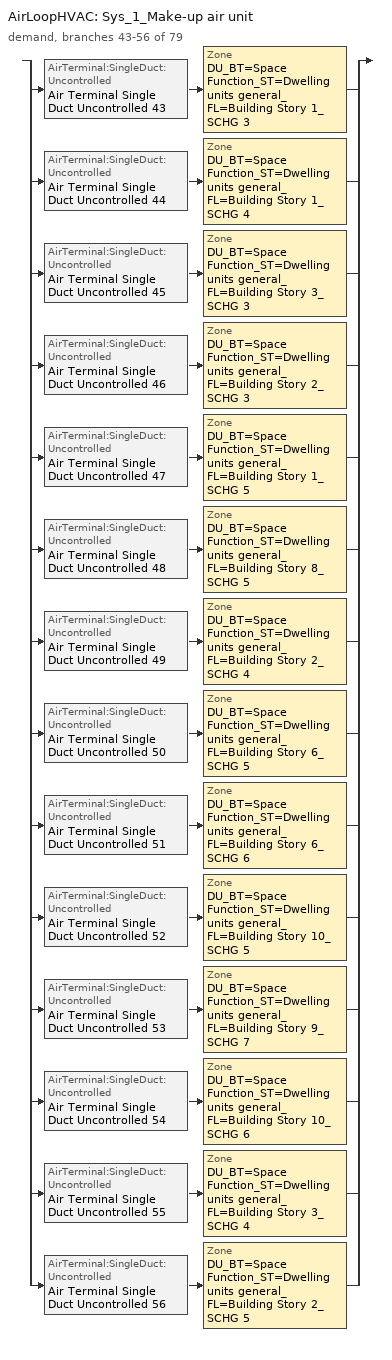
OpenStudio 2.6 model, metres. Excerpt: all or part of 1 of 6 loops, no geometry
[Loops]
AirLoopHVAC 'Sys_1_Make-up air unit'
 demand, branches 43-56 of 79: split
  | AirTerminal:SingleDuct:Uncontrolled 'Air Terminal Single Duct Uncontrolled 43' > Zone 'DU_BT=Space Function_ST=Dwelling units general_FL=Building Story 1_SCHG 3'
  | AirTerminal:SingleDuct:Uncontrolled 'Air Terminal Single Duct Uncontrolled 44' > Zone 'DU_BT=Space Function_ST=Dwelling units general_FL=Building Story 1_SCHG 4'
  | AirTerminal:SingleDuct:Uncontrolled 'Air Terminal Single Duct Uncontrolled 45' > Zone 'DU_BT=Space Function_ST=Dwelling units general_FL=Building Story 3_SCHG 3'
  | AirTerminal:SingleDuct:Uncontrolled 'Air Terminal Single Duct Uncontrolled 46' > Zone 'DU_BT=Space Function_ST=Dwelling units general_FL=Building Story 2_SCHG 3'
  | AirTerminal:SingleDuct:Uncontrolled 'Air Terminal Single Duct Uncontrolled 47' > Zone 'DU_BT=Space Function_ST=Dwelling units general_FL=Building Story 1_SCHG 5'
  | AirTerminal:SingleDuct:Uncontrolled 'Air Terminal Single Duct Uncontrolled 48' > Zone 'DU_BT=Space Function_ST=Dwelling units general_FL=Building Story 8_SCHG 5'
  | AirTerminal:SingleDuct:Uncontrolled 'Air Terminal Single Duct Uncontrolled 49' > Zone 'DU_BT=Space Function_ST=Dwelling units general_FL=Building Story 2_SCHG 4'
  | AirTerminal:SingleDuct:Uncontrolled 'Air Terminal Single Duct Uncontrolled 50' > Zone 'DU_BT=Space Function_ST=Dwelling units general_FL=Building Story 6_SCHG 5'
  | AirTerminal:SingleDuct:Uncontrolled 'Air Terminal Single Duct Uncontrolled 51' > Zone 'DU_BT=Space Function_ST=Dwelling units general_FL=Building Story 6_SCHG 6'
  | AirTerminal:SingleDuct:Uncontrolled 'Air Terminal Single Duct Uncontrolled 52' > Zone 'DU_BT=Space Function_ST=Dwelling units general_FL=Building Story 10_SCHG 5'
  | AirTerminal:SingleDuct:Uncontrolled 'Air Terminal Single Duct Uncontrolled 53' > Zone 'DU_BT=Space Function_ST=Dwelling units general_FL=Building Story 9_SCHG 7'
  | AirTerminal:SingleDuct:Uncontrolled 'Air Terminal Single Duct Uncontrolled 54' > Zone 'DU_BT=Space Function_ST=Dwelling units general_FL=Building Story 10_SCHG 6'
  | AirTerminal:SingleDuct:Uncontrolled 'Air Terminal Single Duct Uncontrolled 55' > Zone 'DU_BT=Space Function_ST=Dwelling units general_FL=Building Story 3_SCHG 4'
  | AirTerminal:SingleDuct:Uncontrolled 'Air Terminal Single Duct Uncontrolled 56' > Zone 'DU_BT=Space Function_ST=Dwelling units general_FL=Building Story 2_SCHG 5'
[Sizing:Zone] Zone Cooling Design Supply Air Temperature Input Method=SupplyAirTemperature; Zone Cooling Design Supply Air Temperature {C}=13; Zone Cooling Design Supply Air Temperature Difference {deltaC}=11.11; Zone Heating Design Supply Air Temperature Input Method=SupplyAirTemperature; Zone Heating Design Supply Air Temperature {C}=43; Zone Heating Design Supply Air Temperature Difference {deltaC}=11.11; Zone Cooling Design Supply Air Humidity Ratio {kg-H2O/kg-air}=0.0085; Zone Heating Design Supply Air Humidity Ratio {kg-H2O/kg-air}=0.008; Zone Heating Sizing Factor=1.3; Zone Cooling Sizing Factor=1.1; Cooling Design Air Flow Method=DesignDay; Heating Design Air Flow Method=DesignDay; Account for Dedicated Outdoor Air System=No; Dedicated Outdoor Air System Control Strategy=NeutralSupplyAir; Dedicated Outdoor Air Low Setpoint Temperature for Design {C}=autosize; Dedicated Outdoor Air High Setpoint Temperature for Design {C}=autosize
DU_BT=Space Function_ST=Dwelling units general_FL=Building Story 1_SCHG 3; DU_BT=Space Function_ST=Dwelling units general_FL=Building Story 1_SCHG 4; DU_BT=Space Function_ST=Dwelling units general_FL=Building Story 3_SCHG 3; DU_BT=Space Function_ST=Dwelling units general_FL=Building Story 2_SCHG 3; DU_BT=Space Function_ST=Dwelling units general_FL=Building Story 1_SCHG 5; DU_BT=Space Function_ST=Dwelling units general_FL=Building Story 8_SCHG 5; DU_BT=Space Function_ST=Dwelling units general_FL=Building Story 2_SCHG 4; DU_BT=Space Function_ST=Dwelling units general_FL=Building Story 6_SCHG 5; DU_BT=Space Function_ST=Dwelling units general_FL=Building Story 6_SCHG 6; DU_BT=Space Function_ST=Dwelling units general_FL=Building Story 10_SCHG 5; DU_BT=Space Function_ST=Dwelling units general_FL=Building Story 9_SCHG 7; DU_BT=Space Function_ST=Dwelling units general_FL=Building Story 10_SCHG 6; DU_BT=Space Function_ST=Dwelling units general_FL=Building Story 3_SCHG 4; DU_BT=Space Function_ST=Dwelling units general_FL=Building Story 2_SCHG 5
[Zone equipment]
DU_BT=Space Function_ST=Dwelling units general_FL=Building Story 1_SCHG 3: DU_BT=Space Function_ST=Dwelling units general_FL=Building Story 1_SCHG 3 PTAC, Zone HVAC Baseboard Convective Electric 43, Air Terminal Single Duct Uncontrolled 43
DU_BT=Space Function_ST=Dwelling units general_FL=Building Story 1_SCHG 4: DU_BT=Space Function_ST=Dwelling units general_FL=Building Story 1_SCHG 4 PTAC, Zone HVAC Baseboard Convective Electric 44, Air Terminal Single Duct Uncontrolled 44
DU_BT=Space Function_ST=Dwelling units general_FL=Building Story 3_SCHG 3: DU_BT=Space Function_ST=Dwelling units general_FL=Building Story 3_SCHG 3 PTAC, Zone HVAC Baseboard Convective Electric 45, Air Terminal Single Duct Uncontrolled 45
DU_BT=Space Function_ST=Dwelling units general_FL=Building Story 2_SCHG 3: DU_BT=Space Function_ST=Dwelling units general_FL=Building Story 2_SCHG 3 PTAC, Zone HVAC Baseboard Convective Electric 46, Air Terminal Single Duct Uncontrolled 46
DU_BT=Space Function_ST=Dwelling units general_FL=Building Story 1_SCHG 5: DU_BT=Space Function_ST=Dwelling units general_FL=Building Story 1_SCHG 5 PTAC, Zone HVAC Baseboard Convective Electric 47, Air Terminal Single Duct Uncontrolled 47
DU_BT=Space Function_ST=Dwelling units general_FL=Building Story 8_SCHG 5: DU_BT=Space Function_ST=Dwelling units general_FL=Building Story 8_SCHG 5 PTAC, Zone HVAC Baseboard Convective Electric 48, Air Terminal Single Duct Uncontrolled 48
DU_BT=Space Function_ST=Dwelling units general_FL=Building Story 2_SCHG 4: DU_BT=Space Function_ST=Dwelling units general_FL=Building Story 2_SCHG 4 PTAC, Zone HVAC Baseboard Convective Electric 49, Air Terminal Single Duct Uncontrolled 49
DU_BT=Space Function_ST=Dwelling units general_FL=Building Story 6_SCHG 5: DU_BT=Space Function_ST=Dwelling units general_FL=Building Story 6_SCHG 5 PTAC, Zone HVAC Baseboard Convective Electric 50, Air Terminal Single Duct Uncontrolled 50
DU_BT=Space Function_ST=Dwelling units general_FL=Building Story 6_SCHG 6: DU_BT=Space Function_ST=Dwelling units general_FL=Building Story 6_SCHG 6 PTAC, Zone HVAC Baseboard Convective Electric 51, Air Terminal Single Duct Uncontrolled 51
DU_BT=Space Function_ST=Dwelling units general_FL=Building Story 10_SCHG 5: DU_BT=Space Function_ST=Dwelling units general_FL=Building Story 10_SCHG 5 PTAC, Zone HVAC Baseboard Convective Electric 52, Air Terminal Single Duct Uncontrolled 52
DU_BT=Space Function_ST=Dwelling units general_FL=Building Story 9_SCHG 7: DU_BT=Space Function_ST=Dwelling units general_FL=Building Story 9_SCHG 7 PTAC, Zone HVAC Baseboard Convective Electric 53, Air Terminal Single Duct Uncontrolled 53
DU_BT=Space Function_ST=Dwelling units general_FL=Building Story 10_SCHG 6: DU_BT=Space Function_ST=Dwelling units general_FL=Building Story 10_SCHG 6 PTAC, Zone HVAC Baseboard Convective Electric 54, Air Terminal Single Duct Uncontrolled 54
DU_BT=Space Function_ST=Dwelling units general_FL=Building Story 3_SCHG 4: DU_BT=Space Function_ST=Dwelling units general_FL=Building Story 3_SCHG 4 PTAC, Zone HVAC Baseboard Convective Electric 55, Air Terminal Single Duct Uncontrolled 55
DU_BT=Space Function_ST=Dwelling units general_FL=Building Story 2_SCHG 5: DU_BT=Space Function_ST=Dwelling units general_FL=Building Story 2_SCHG 5 PTAC, Zone HVAC Baseboard Convective Electric 56, Air Terminal Single Duct Uncontrolled 56
[Fan:ConstantVolume] Availability Schedule=Always On Discrete; Fan Efficiency=0.39975; Pressure Rise {Pa}=640; Maximum Flow Rate {m3/s}=AutoSize; Motor Efficiency=0.615
Fan Constant Volume 44; Fan Constant Volume 45; Fan Constant Volume 46; Fan Constant Volume 47; Fan Constant Volume 48; Fan Constant Volume 49; Fan Constant Volume 50; Fan Constant Volume 51; Fan Constant Volume 52; Fan Constant Volume 53; Fan Constant Volume 54; Fan Constant Volume 55; Fan Constant Volume 56; Fan Constant Volume 57
[Coil:Heating:Electric] Availability Schedule=ON_OFF_ALWAYS_OFF
Coil Heating Electric 44; Coil Heating Electric 45; Coil Heating Electric 46; Coil Heating Electric 47; Coil Heating Electric 48; Coil Heating Electric 49; Coil Heating Electric 50; Coil Heating Electric 51; Coil Heating Electric 52; Coil Heating Electric 53; Coil Heating Electric 54; Coil Heating Electric 55; Coil Heating Electric 56; Coil Heating Electric 57
[Coil:Cooling:DX:SingleSpeed] Availability Schedule=Always On Discrete; Rated Total Cooling Capacity {W}=autosize; Rated Sensible Heat Ratio=autosize; Rated Air Flow Rate {m3/s}=autosize; Rated Evaporator Fan Power Per Volume Flow Rate {W/(m3/s)}=773.3; Total Cooling Capacity Function of Temperature Curve=DXCOOL-NECB2011-REF-CAPFT; Total Cooling Capacity Function of Flow Fraction Curve=DXCOOL-NECB2011-REF-CAPFFLOW; Energy Input Ratio Function of Temperature Curve=DXCOOL-NECB2011-REF-COOLEIRFT; Energy Input Ratio Function of Flow Fraction Curve=DXCOOL-NECB2011-REF-COOLEIRFFLOW; Part Load Fraction Correlation Curve=DXCOOL-NECB2011-REF-COOLPLFFPLR; Condenser Type=AirCooled; Evaporative Condenser Effectiveness=0; Evaporative Condenser Air Flow Rate {m3/s}=Autosize; Evaporative Condenser Pump Rated Power Consumption {W}=Autosize; Crankcase Heater Capacity {W}=0; Maximum Outdoor Dry-Bulb Temperature for Crankcase Heater Operation {C}=0; Basin Heater Capacity {W/K}=0; Basin Heater Setpoint Temperature {C}=10
Name | Rated COP {W/W}
Coil Cooling DX Single Speed 44 9kBtu/hr 10.5EER | 3.55153
Coil Cooling DX Single Speed 45 14kBtu/hr 9.6EER | 3.26071
Coil Cooling DX Single Speed 46 13kBtu/hr 9.7EER | 3.2965
Coil Cooling DX Single Speed 47 9kBtu/hr 10.6EER | 3.58919
Coil Cooling DX Single Speed 48 6kBtu/hr 11.0EER | 3.72586
Coil Cooling DX Single Speed 49 13kBtu/hr 9.7EER | 3.29857
Coil Cooling DX Single Speed 50 12kBtu/hr 9.9EER | 3.37229
Coil Cooling DX Single Speed 51 15kBtu/hr 9.3EER | 3.15624
Coil Cooling DX Single Speed 52 9kBtu/hr 10.6EER | 3.58062
Coil Cooling DX Single Speed 53 21kBtu/hr 9.3EER | 3.16012
Coil Cooling DX Single Speed 54 13kBtu/hr 9.6EER | 3.26795
Coil Cooling DX Single Speed 55 9kBtu/hr 10.5EER | 3.55295
Coil Cooling DX Single Speed 56 13kBtu/hr 9.7EER | 3.27231
Coil Cooling DX Single Speed 57 6kBtu/hr 11.0EER | 3.72651
[ZoneHVAC:PackagedTerminalAirConditioner] Availability Schedule=Always On Discrete; Supply Air Flow Rate During Cooling Operation {m3/s}=Autosize; Supply Air Flow Rate During Heating Operation {m3/s}=Autosize; Supply Air Flow Rate When No Cooling or Heating is Needed {m3/s}=Autosize; Outdoor Air Flow Rate During Cooling Operation {m3/s}=1e-05; Outdoor Air Flow Rate During Heating Operation {m3/s}=1e-05; Outdoor Air Flow Rate When No Cooling or Heating is Needed {m3/s}=1e-05; Fan Placement=DrawThrough
Name | Supply Air Fan | Heating Coil | Cooling Coil
DU_BT=Space Function_ST=Dwelling units general_FL=Building Story 1_SCHG 3 PTAC | Fan Constant Volume 44 | Coil Heating Electric 44 | Coil Cooling DX Single Speed 44 9kBtu/hr 10.5EER
DU_BT=Space Function_ST=Dwelling units general_FL=Building Story 1_SCHG 4 PTAC | Fan Constant Volume 45 | Coil Heating Electric 45 | Coil Cooling DX Single Speed 45 14kBtu/hr 9.6EER
DU_BT=Space Function_ST=Dwelling units general_FL=Building Story 3_SCHG 3 PTAC | Fan Constant Volume 46 | Coil Heating Electric 46 | Coil Cooling DX Single Speed 46 13kBtu/hr 9.7EER
DU_BT=Space Function_ST=Dwelling units general_FL=Building Story 2_SCHG 3 PTAC | Fan Constant Volume 47 | Coil Heating Electric 47 | Coil Cooling DX Single Speed 47 9kBtu/hr 10.6EER
DU_BT=Space Function_ST=Dwelling units general_FL=Building Story 1_SCHG 5 PTAC | Fan Constant Volume 48 | Coil Heating Electric 48 | Coil Cooling DX Single Speed 48 6kBtu/hr 11.0EER
DU_BT=Space Function_ST=Dwelling units general_FL=Building Story 8_SCHG 5 PTAC | Fan Constant Volume 49 | Coil Heating Electric 49 | Coil Cooling DX Single Speed 49 13kBtu/hr 9.7EER
DU_BT=Space Function_ST=Dwelling units general_FL=Building Story 2_SCHG 4 PTAC | Fan Constant Volume 50 | Coil Heating Electric 50 | Coil Cooling DX Single Speed 50 12kBtu/hr 9.9EER
DU_BT=Space Function_ST=Dwelling units general_FL=Building Story 6_SCHG 5 PTAC | Fan Constant Volume 51 | Coil Heating Electric 51 | Coil Cooling DX Single Speed 51 15kBtu/hr 9.3EER
DU_BT=Space Function_ST=Dwelling units general_FL=Building Story 6_SCHG 6 PTAC | Fan Constant Volume 52 | Coil Heating Electric 52 | Coil Cooling DX Single Speed 52 9kBtu/hr 10.6EER
DU_BT=Space Function_ST=Dwelling units general_FL=Building Story 10_SCHG 5 PTAC | Fan Constant Volume 53 | Coil Heating Electric 53 | Coil Cooling DX Single Speed 53 21kBtu/hr 9.3EER
DU_BT=Space Function_ST=Dwelling units general_FL=Building Story 9_SCHG 7 PTAC | Fan Constant Volume 54 | Coil Heating Electric 54 | Coil Cooling DX Single Speed 54 13kBtu/hr 9.6EER
DU_BT=Space Function_ST=Dwelling units general_FL=Building Story 10_SCHG 6 PTAC | Fan Constant Volume 55 | Coil Heating Electric 55 | Coil Cooling DX Single Speed 55 9kBtu/hr 10.5EER
DU_BT=Space Function_ST=Dwelling units general_FL=Building Story 3_SCHG 4 PTAC | Fan Constant Volume 56 | Coil Heating Electric 56 | Coil Cooling DX Single Speed 56 13kBtu/hr 9.7EER
DU_BT=Space Function_ST=Dwelling units general_FL=Building Story 2_SCHG 5 PTAC | Fan Constant Volume 57 | Coil Heating Electric 57 | Coil Cooling DX Single Speed 57 6kBtu/hr 11.0EER
[ZoneHVAC:Baseboard:Convective:Electric] Availability Schedule=Always On Discrete; Nominal Capacity {W}=autosize; Efficiency=1
Zone HVAC Baseboard Convective Electric 43; Zone HVAC Baseboard Convective Electric 44; Zone HVAC Baseboard Convective Electric 45; Zone HVAC Baseboard Convective Electric 46; Zone HVAC Baseboard Convective Electric 47; Zone HVAC Baseboard Convective Electric 48; Zone HVAC Baseboard Convective Electric 49; Zone HVAC Baseboard Convective Electric 50; Zone HVAC Baseboard Convective Electric 51; Zone HVAC Baseboard Convective Electric 52; Zone HVAC Baseboard Convective Electric 53; Zone HVAC Baseboard Convective Electric 54; Zone HVAC Baseboard Convective Electric 55; Zone HVAC Baseboard Convective Electric 56
[AirTerminal:SingleDuct:Uncontrolled] Availability Schedule=Always On Discrete; Maximum Air Flow Rate {m3/s}=AutoSize
Air Terminal Single Duct Uncontrolled 43; Air Terminal Single Duct Uncontrolled 44; Air Terminal Single Duct Uncontrolled 45; Air Terminal Single Duct Uncontrolled 46; Air Terminal Single Duct Uncontrolled 47; Air Terminal Single Duct Uncontrolled 48; Air Terminal Single Duct Uncontrolled 49; Air Terminal Single Duct Uncontrolled 50; Air Terminal Single Duct Uncontrolled 51; Air Terminal Single Duct Uncontrolled 52; Air Terminal Single Duct Uncontrolled 53; Air Terminal Single Duct Uncontrolled 54; Air Terminal Single Duct Uncontrolled 55; Air Terminal Single Duct Uncontrolled 56
[Schedule:Ruleset]
ON_OFF_ALWAYS_OFF: Default Day Schedule=Schedule Day 3
[Schedule:Day]
Schedule Day 3; wkdON_OFF_ALWAYS_OFF 1; satON_OFF_ALWAYS_OFF 1; sunON_OFF_ALWAYS_OFF 1: 1, 0, 0, 2, 0, 0, 3, 0, 0, 4, 0, 0, 5, 0, 0, 6, 0, 0, 7, 0, 0, 8, 0, 0, 9, 0, 0, 10, 0, 0, 11, 0, 0, 12, 0, 0, 13, 0, 0, 14, 0, 0, 15, 0, 0, 16, 0, 0, 17, 0, 0, 18, 0, 0, 19, 0, 0, 20, 0, 0, 21, 0, 0, 22, 0, 0, 23, 0, 0, 24, 0, 0
[Schedule:Rule] Schedule Ruleset=ON_OFF_ALWAYS_OFF; Date Specification Type=DateRange; Start Month=1; Start Day=1; End Month=12; End Day=31
Name | Rule Order | Day Schedule | Apply Sunday | Apply Monday | Apply Tuesday | Apply Wednesday | Apply Thursday | Apply Friday | Apply Saturday
wkdON_OFF_ALWAYS_OFF rule | 2 | wkdON_OFF_ALWAYS_OFF 1 | No | Yes | Yes | Yes | Yes | Yes | No
satON_OFF_ALWAYS_OFFrule | 1 | satON_OFF_ALWAYS_OFF 1 | No | No | No | No | No | No | Yes
sunON_OFF_ALWAYS_OFFrule | 0 | sunON_OFF_ALWAYS_OFF 1 | Yes | No | No | No | No | No | No
[Schedule:Constant]
Always On Discrete: Value=1
[Curve:Biquadratic] Minimum Value of x=13; Maximum Value of x=24; Minimum Value of y=24; Maximum Value of y=46
Name | Coefficient1 Constant | Coefficient2 x | Coefficient3 x**2 | Coefficient4 y | Coefficient5 y**2 | Coefficient6 x*y
DXCOOL-NECB2011-REF-CAPFT | 0.867905 | 0.0142459 | 0.00055436 | -0.0075575 | 3.3e-05 | -0.0001918
DXCOOL-NECB2011-REF-COOLEIRFT | 0.116936 | 0.0284933 | -0.0004112 | 0.0214108 | 0.00016103 | -0.0006791
[Curve:Quadratic] Coefficient1 Constant=1; Coefficient2 x=0; Coefficient3 x**2=0; Minimum Value of x=0; Maximum Value of x=1
DXCOOL-NECB2011-REF-CAPFFLOW; DXCOOL-NECB2011-REF-COOLEIRFFLOW
[Curve:Cubic]
DXCOOL-NECB2011-REF-COOLPLFFPLR: Coefficient1 Constant=0.0277; Coefficient2 x=4.9151; Coefficient3 x**2=-8.184; Coefficient4 x**3=4.2702; Minimum Value of x=0.7; Maximum Value of x=1
